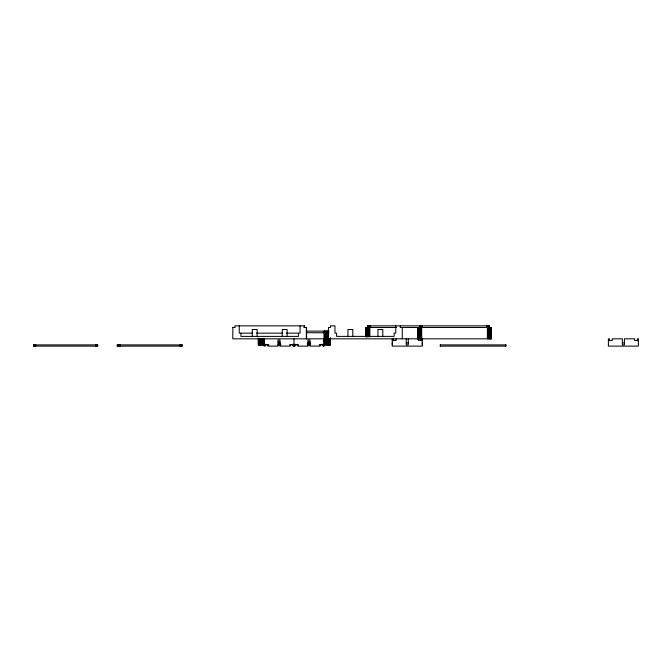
<?xml version="1.0" encoding="UTF-8"?>
<svg xmlns="http://www.w3.org/2000/svg" width="672" height="672" viewBox="0 0 672 672"><rect width="100%" height="100%" fill="white"/><g stroke="black" fill="none" stroke-linecap="round" stroke-linejoin="round"><path stroke-width="1.01" d="M232.781 327.474L235.108 327.474M304.08 327.474L306.575 327.474L306.575 338.822M396.472 327.474L365.77 327.474L365.837 336.764M491.467 327.474L400.226 327.474L400.226 325.853M306.314 331.12L328.894 331.12M306.314 332.741L328.894 332.741M252.403 333.152L239.266 333.152L239.266 325.853M256.586 333.152L282.761 333.152M286.457 333.152L300.082 333.152L300.082 325.853M324.005 338.822L232.781 338.822L232.848 327.474M263.995 340.04L263.995 342.073M324.005 340.04L324.005 342.073M392.255 340.452L396.11 340.452L396.11 338.822M422.26 340.452L418.404 340.452L418.404 338.822M609.412 340.452L612.251 340.452L612.251 338.822L622.381 338.822L622.381 344.904L624.414 344.904L624.414 338.822L634.544 338.822L634.544 340.452L637.384 340.452M277.99 342.073L280.014 342.073M307.994 342.073L310.019 342.073M392.255 342.88L392.255 344.904M406.241 342.88L408.274 342.88M422.26 342.88L422.26 344.904M622.381 342.88L624.414 342.88M258.292 343.283L264.34 343.283L264.34 344.904M278.309 343.283L280.392 343.283M307.356 343.283L310.472 343.283M323.946 343.283L330.49 343.283M263.995 344.501L267.851 344.501L267.851 346.122L277.99 346.122L277.99 340.04L280.014 340.04L280.014 346.122L290.153 346.122L290.153 344.501L292.992 344.501M295.016 344.501L297.856 344.501L297.856 346.122L307.994 346.122L307.994 340.04L310.019 340.04L310.019 346.122L320.158 346.122L320.158 344.501L324.005 344.501M33.608 344.904L97.734 344.904L97.734 346.122L33.608 346.122L33.676 344.904L33.793 346.122M268.968 344.904L258.292 344.904L258.334 338.016M277.872 344.904L280.963 344.904M289.724 344.904L298.519 344.904M307.356 344.904L310.472 344.904M319.175 344.904L330.49 344.904L330.49 338.016M505.831 344.904L440.202 344.904L440.202 346.122L505.831 346.122L505.831 344.904L505.772 346.122M637.384 340.855L637.384 338.822L638.4 338.822L638.4 346.122L608.395 346.122L608.395 338.822L609.412 338.822L609.412 340.855M505.487 344.904L505.487 346.122M491.4 327.474L491.467 338.822L328.465 338.822L328.465 327.474L330.506 327.474L330.506 325.853L334.958 325.853L334.958 333.152L336.58 333.152L336.58 336.395L394.153 336.395L394.153 333.152L395.774 333.152L395.774 325.853M491.224 327.474L491.224 338.822M490.963 327.474L490.963 338.822M490.61 327.474L490.61 338.822M490.182 327.474L490.182 338.822M489.686 327.474L489.686 338.822M489.401 327.474L489.443 325.853L367.794 325.853L367.794 327.474M489.308 325.853L489.308 327.474M489.157 325.853L489.132 338.822M488.972 325.853L488.972 327.474M488.737 325.853L488.737 327.474M488.468 325.853L488.536 338.822M488.174 325.853L488.174 327.474M487.906 327.474L487.906 338.822M487.847 325.853L487.847 327.474M487.502 325.853L487.502 327.474M487.376 327.474L487.376 338.822M487.15 325.853L487.15 327.474M486.629 325.853L486.629 327.474M440.488 344.904L440.488 346.122M422.512 325.853L422.512 327.474M422.26 338.822L422.26 346.122L392.255 346.122L392.255 338.822M421.991 325.853L421.991 327.474M421.638 325.853L421.764 338.822M421.294 325.853L421.243 340.855M420.966 325.853L420.966 327.474M420.672 325.853L420.605 338.822M420.403 325.853L420.403 327.474M420.168 325.853L420.168 327.474M419.983 325.853L420.008 338.822M419.832 325.853L419.832 327.474M419.706 325.853L419.706 327.474M419.454 327.474L419.454 338.822M418.958 327.474L418.958 338.822M418.53 327.474L418.53 338.822M418.177 327.474L418.177 338.822M417.917 327.474L417.917 338.822M408.274 338.822L408.274 344.904L406.241 344.904L406.241 338.822M402.268 327.474L402.268 338.822M393.271 338.822L393.271 340.855M392.456 338.822L392.456 340.452M382.805 336.395L382.805 329.498L377.933 329.498L377.933 336.395M370.616 325.853L370.616 327.474M370.087 325.853L370.087 327.474M369.869 327.474L369.869 336.764M369.734 325.853L369.734 327.474M369.39 325.853L369.331 336.764M369.071 325.853L369.071 327.474M368.768 325.853L368.768 327.474M368.701 327.474L368.701 336.764M368.5 325.853L368.5 327.474M368.273 325.853L368.273 327.474M368.08 325.853L368.105 336.764M367.937 325.853L367.937 327.474M367.55 327.474L367.55 336.764M367.055 327.474L367.055 336.764M366.635 327.474L366.635 336.764M366.282 327.474L366.282 336.764M366.013 327.474L366.013 336.764M352.8 336.395L352.8 329.498L347.928 329.498L347.928 336.395M330.481 337.957L330.481 344.904M330.128 338.495L330.128 344.904M329.75 338.495L329.75 344.904M329.263 338.495L329.263 344.904M328.835 343.283L328.868 344.904M328.784 343.283L328.784 344.904M328.591 331.12L328.6 344.904M328.322 343.283L328.322 344.904M328.205 331.12L328.205 332.741M327.953 332.741L327.953 344.904M327.726 331.12L327.726 332.741M327.508 343.283L327.508 344.904M327.172 331.12L327.18 343.283M326.987 343.283L326.987 344.904M326.558 331.12L326.558 332.741M326.332 332.741L326.407 344.904M325.886 331.12L325.886 332.741M325.786 343.283L325.786 344.904M325.441 332.741L325.441 343.283M325.181 331.12L325.181 332.741M325.122 343.283L325.122 344.904M324.878 332.741L324.878 343.283M324.719 331.12L324.719 332.741M324.677 343.283L324.677 344.904M324.526 332.741L324.526 343.283M324.458 331.12L324.458 332.741M324.442 343.283L324.442 344.904M323.963 331.12L324.005 346.122L322.997 346.122L322.997 344.098M323.803 344.501L323.803 346.122M306.508 327.474L306.508 338.822M306.331 327.474L306.331 338.822M304.542 327.474L304.542 325.853L234.805 325.853L234.805 327.474M304.408 325.853L304.408 327.474M304.265 325.853L304.265 327.474M298.46 333.152L298.46 336.395L240.887 336.395L240.887 333.152M295.016 344.098L295.016 346.122L292.992 346.122L292.992 344.098M294 338.822L294 346.122M287.112 336.395L287.112 329.498L282.248 329.498L282.248 336.395M265.012 344.098L265.012 346.122L263.995 346.122L263.995 338.822M264.256 338.495L264.256 343.283M263.903 338.495L263.903 343.283M263.659 343.283L263.659 344.904M263.34 338.495L263.34 343.283M263.004 343.283L263.004 344.904M262.45 338.495L262.45 343.283M262.374 343.283L262.374 344.904M261.794 343.283L261.794 344.904M261.61 338.495L261.61 343.283M261.274 343.283L261.274 344.904M260.828 338.495L260.828 344.904M260.467 343.283L260.467 344.904M260.131 338.495L260.182 344.904M260.005 343.283L259.946 344.904M259.93 343.283L259.93 344.904M259.526 338.495L259.526 344.904M259.031 338.495L259.031 344.904M258.653 338.495L258.653 344.904M258.409 338.495L258.409 344.904M257.107 336.395L257.107 329.498L252.244 329.498L252.244 336.395M181.818 344.904L181.818 346.122M181.65 344.904L181.65 346.122M181.432 344.904L181.432 346.122M181.188 344.904L181.188 346.122M180.911 344.904L180.911 346.122M180.608 344.904L180.608 346.122M180.298 344.904L180.298 346.122M180.029 344.904L180.029 346.122M120.061 344.904L120.061 346.122M119.792 344.904L119.792 346.122M119.482 344.904L119.482 346.122M119.179 344.904L119.179 346.122M118.902 344.904L118.902 346.122M118.541 344.904L118.658 346.122M118.44 344.904L118.44 346.122M118.264 344.904L118.289 346.122M118.129 344.904L118.129 346.122M118.012 344.904L118.045 346.122M117.902 344.904L117.902 346.122M117.768 344.904L117.768 346.122M117.65 344.904L117.65 346.122M97.616 344.904L97.549 346.122M97.415 344.904L97.482 346.122M97.306 344.904L97.306 346.122M97.238 344.904L97.238 346.122M97.028 344.904L97.028 346.122M96.785 344.904L96.785 346.122M96.508 344.904L96.508 346.122M96.205 344.904L96.205 346.122M95.894 344.904L95.894 346.122M95.626 344.904L95.626 346.122M35.658 344.904L35.658 346.122M35.389 344.904L35.389 346.122M35.07 344.904L35.07 346.122M34.776 344.904L34.776 346.122M34.499 344.904L34.499 346.122M34.247 344.904L34.247 346.122M34.037 344.904L34.037 346.122M33.86 344.904L33.928 346.122M182.078 344.904L117.088 344.904L117.088 346.122L182.078 346.122L182.078 344.904M417.74 338.822L417.74 327.474L417.673 338.822"/></g></svg>
